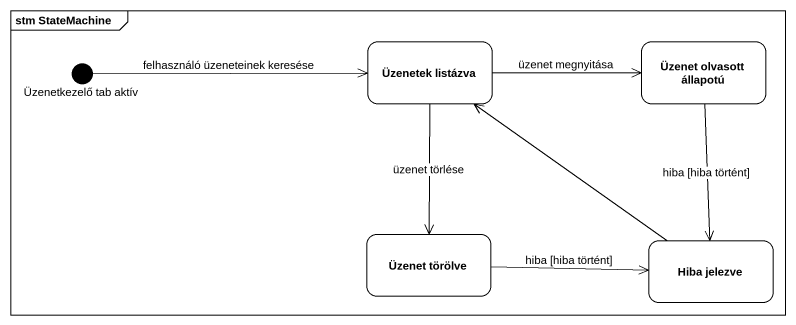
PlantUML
@startuml
mainframe stm StateMachine
hide empty description
state "Üzenetkezelő tab aktív" as Üzenetkezelő_tab_aktív <<start>>
state "Üzenetek listázva" as Üzenetek_listázva
state "Üzenet olvasott állapotú" as Üzenet_olvasott_állapotú
state "Üzenet törölve" as Üzenet_törölve
state "Hiba jelezve" as Hiba_jelezve
Üzenetkezelő_tab_aktív -right-> Üzenetek_listázva : felhasználó üzeneteinek keresése
Üzenetek_listázva -right-> Üzenet_olvasott_állapotú : üzenet megnyitása
Üzenetek_listázva --> Üzenet_törölve : üzenet törlése
Üzenet_olvasott_állapotú --> Hiba_jelezve : hiba [hiba történt]
Üzenet_törölve -right-> Hiba_jelezve : hiba [hiba történt]
Hiba_jelezve -up-> Üzenetek_listázva
@enduml
